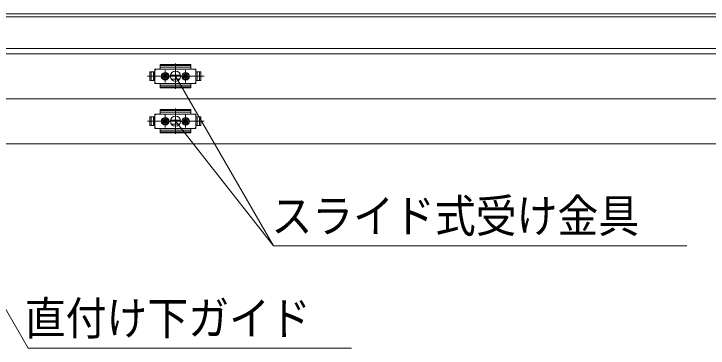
# Model space of a CAD drawing. Units: millimetres, scale not verified. Extents: x -6062 to 6062, y -3045 to 3045.
# Drawn here: x -2282 to -1603, y 1056 to 1383 of the extents above; entities that cross this region are included whole.
import ezdxf
from ezdxf.enums import TextEntityAlignment as Align

# ---------------------------------------------------------------- set-up
doc = ezdxf.new("R2010")
doc.units = ezdxf.units.MM
doc.header["$LTSCALE"] = 20
doc.layers.add('0-3_2寸法-3', color=7, linetype='Continuous', lineweight=9)
doc.layers.add('0-4_3一般', color=7, linetype='Continuous', lineweight=9)
doc.styles.add('ＭＳ ゴシック', font='')
doc.styles.get('ＭＳ ゴシック').set_extended_font_data('MS Gothic')

# ---------------------------------------------------------------- blocks, each defined once
blk = doc.blocks.new('グループ-2')
at = {"layer": '0-4_3一般'}
for p, q in [((11042, 27656.9), (-12322, 27656.9)), ((-12300, 27596.9), (11000, 27596.9)), ((-12322, 26976.9), (11042, 26976.9)), ((11000, 26976.9), (-12300, 26976.9)), ((11350, 26876.9), (-59990, 26876.9)), ((-7040, 26586.9), (-7040, 26636.1)), ((-7030, 26666.7), (-6450, 26666.7)), ((-7030, 26646.1), (-6450, 26646.1)), ((-6740, 26685.4), (-6740, 26189.2)), ((-6440, 26636.1), (-6440, 26656.7)), ((-6440, 26636.1), (-6440, 26586.9)), ((-7238, 26521.9), (-7238, 26351.9)), ((-7140, 26521.9), (-7238, 26521.9)), ((-7238, 26361.9), (-7238, 26511.9)), ((-7140, 26521.9), (-7228, 26521.9)), ((-7214, 26351.9), (-7214, 26521.9)), ((-7168, 26351.9), (-7168, 26521.9)), ((-7164, 26521.9), (-7164, 26351.9)), ((-7140, 26556.9), (-7120, 26576.9)), ((-7140, 26576.9), (-7050, 26576.9)), ((-7140, 26576.9), (-7140, 26296.9)), ((-7140, 26566.9), (-7140, 26521.9)), ((-7140, 26521.9), (-7140, 26351.9)), ((-6350, 26576.9), (-7130, 26576.9)), ((-7040, 26613.9), (-6440, 26613.9)), ((-6940, 26313.9), (-6940, 26558.3)), ((-6940, 26541.9), (-6940, 26331.9)), ((-6940, 26392.9), (-6940, 26480.9)), ((-6740, 26594.2), (-6740, 26273.1)), ((-6540, 26313.9), (-6540, 26558.3)), ((-6540, 26541.9), (-6540, 26331.9)), ((-6540, 26513.4), (-6540, 26361.5)), ((-6540, 26392.9), (-6540, 26480.9)), ((-6360, 26576.9), (-6340, 26556.9)), ((-6340, 26296.9), (-6340, 26576.9)), ((-6340, 26521.9), (-6340, 26566.9)), ((-6340, 26351.9), (-6340, 26521.9)), ((-6242, 26521.9), (-6340, 26521.9)), ((-6316, 26351.9), (-6316, 26521.9)), ((-6312, 26521.9), (-6312, 26351.9)), ((-6266, 26521.9), (-6266, 26351.9)), ((-6242, 26351.9), (-6242, 26521.9)), ((-6242, 26511.9), (-6242, 26361.9)), ((-6188.3, 26436.9), (-7286.3, 26436.9)), ((-7276.9, 26436.9), (-6178.9, 26436.9)), ((-7238, 26351.9), (-7140, 26351.9)), ((-7228, 26351.9), (-7140, 26351.9)), ((-7140, 26351.9), (-7140, 26306.9)), ((-6817, 26436.9), (-7065, 26436.9)), ((-6896, 26436.9), (-6984, 26436.9)), ((-6980.1, 26445.5), (-6960.5, 26446.6)), ((-6959.8, 26442.9), (-6980.1, 26445.5)), ((-6959.8, 26430.8), (-6980.1, 26428.3)), ((-6980.1, 26428.3), (-6960.5, 26427.2)), ((-6960.5, 26446.6), (-6953.2, 26450)), ((-6956.7, 26442.9), (-6960.5, 26446.6)), ((-6956.7, 26430.9), (-6960.5, 26427.2)), ((-6960.5, 26427.2), (-6953.2, 26423.7)), ((-6956.7, 26442.9), (-6959.8, 26442.9)), ((-6956.7, 26430.9), (-6959.8, 26430.8)), ((-6949.4, 26446.3), (-6956.7, 26442.9)), ((-6949.4, 26427.5), (-6956.7, 26430.9)), ((-6949.7, 26457.4), (-6953.2, 26450)), ((-6953.2, 26450), (-6949.4, 26446.3)), ((-6953.2, 26423.7), (-6949.4, 26427.5)), ((-6949.7, 26416.4), (-6953.2, 26423.7)), ((-6948.6, 26477.1), (-6949.7, 26457.4)), ((-6946, 26453.6), (-6949.7, 26457.4)), ((-6946, 26420.1), (-6949.7, 26416.4)), ((-6948.6, 26396.7), (-6949.7, 26416.4)), ((-6949.4, 26446.3), (-6946, 26453.6)), ((-6949.4, 26427.5), (-6946, 26420.1)), ((-6946.1, 26456.7), (-6948.6, 26477.1)), ((-6946.1, 26417.1), (-6948.6, 26396.7)), ((-6946, 26453.6), (-6946.1, 26456.7)), ((-6946, 26420.1), (-6946.1, 26417.1)), ((-6934, 26453.6), (-6930.3, 26457.4)), ((-6934, 26453.6), (-6933.9, 26456.7)), ((-6930.6, 26446.3), (-6934, 26453.6)), ((-6930.6, 26427.5), (-6934, 26420.1)), ((-6934, 26420.1), (-6933.9, 26417.1)), ((-6934, 26420.1), (-6930.3, 26416.4)), ((-6933.9, 26456.7), (-6931.4, 26477.1)), ((-6933.9, 26417.1), (-6931.4, 26396.7)), ((-6931.4, 26477.1), (-6930.3, 26457.4)), ((-6931.4, 26396.7), (-6930.3, 26416.4)), ((-6926.8, 26450), (-6930.6, 26446.3)), ((-6930.6, 26446.3), (-6923.3, 26442.9)), ((-6930.6, 26427.5), (-6923.3, 26430.9)), ((-6926.8, 26423.7), (-6930.6, 26427.5)), ((-6930.3, 26457.4), (-6926.8, 26450)), ((-6930.3, 26416.4), (-6926.8, 26423.7)), ((-6919.5, 26446.6), (-6926.8, 26450)), ((-6919.5, 26427.2), (-6926.8, 26423.7)), ((-6923.3, 26442.9), (-6919.5, 26446.6)), ((-6923.3, 26442.9), (-6920.2, 26442.9)), ((-6923.3, 26430.9), (-6920.2, 26430.8)), ((-6923.3, 26430.9), (-6919.5, 26427.2)), ((-6920.2, 26442.9), (-6899.9, 26445.5)), ((-6920.2, 26430.8), (-6899.9, 26428.3)), ((-6899.9, 26445.5), (-6919.5, 26446.6)), ((-6899.9, 26428.3), (-6919.5, 26427.2)), ((-6417, 26436.9), (-6665, 26436.9)), ((-6475, 26436.9), (-6645, 26436.9)), ((-6496, 26436.9), (-6584, 26436.9)), ((-6556.7, 26442.9), (-6559.8, 26442.9)), ((-6556.7, 26430.9), (-6559.8, 26430.8)), ((-6523.3, 26442.9), (-6520.2, 26442.9)), ((-6523.3, 26430.9), (-6520.2, 26430.8)), ((-6340, 26306.9), (-6340, 26351.9)), ((-6340, 26351.9), (-6242, 26351.9)), ((-7120, 26296.9), (-7140, 26316.9)), ((-7050, 26296.9), (-7140, 26296.9)), ((-7130, 26296.9), (-6350, 26296.9)), ((-7040, 26237.7), (-7040, 26286.9)), ((-6440, 26259.9), (-7040, 26259.9)), ((-7040, 26237.7), (-7040, 26227.7)), ((-7040, 26217.1), (-7040, 26227.7)), ((-6450, 26227.7), (-7030, 26227.7)), ((-6440, 26286.9), (-6440, 26237.7)), ((-6340, 26296.9), (-6430, 26296.9)), ((-6340, 26316.9), (-6360, 26296.9)), ((-6450, 26207.1), (-7030, 26207.1)), ((11350, 25996.9), (-59990, 25996.9)), ((-6740, 25805.4), (-6740, 25309.2)), ((-7140, 25696.9), (-7140, 25416.9)), ((-7140, 25696.9), (-7050, 25696.9)), ((-7140, 25676.9), (-7120, 25696.9)), ((-7140, 25686.9), (-7140, 25641.9)), ((-6350, 25696.9), (-7130, 25696.9)), ((-7040, 25766.1), (-7040, 25776.7)), ((-7040, 25756.1), (-7040, 25766.1)), ((-7040, 25706.9), (-7040, 25756.1)), ((-7040, 25733.9), (-6440, 25733.9)), ((-7030, 25786.7), (-6450, 25786.7)), ((-7030, 25766.1), (-6450, 25766.1)), ((-6940, 25433.9), (-6940, 25678.3)), ((-6740, 25714.2), (-6740, 25393.1)), ((-6540, 25433.9), (-6540, 25678.3)), ((-6440, 25756.1), (-6440, 25776.7)), ((-6440, 25756.1), (-6440, 25706.9)), ((-6430, 25696.9), (-6340, 25696.9)), ((-6360, 25696.9), (-6340, 25676.9)), ((-6340, 25696.9), (-6340, 25641.9)), ((-6340, 25416.9), (-6340, 25696.9)), ((-6340, 25641.9), (-6340, 25686.9)), ((-6188.3, 25556.9), (-7286.3, 25556.9)), ((-7276.9, 25556.9), (-6178.9, 25556.9)), ((-7140, 25641.9), (-7238, 25641.9)), ((-7238, 25641.9), (-7238, 25471.9)), ((-7238, 25481.9), (-7238, 25631.9)), ((-7140, 25641.9), (-7228, 25641.9)), ((-7214, 25471.9), (-7214, 25641.9)), ((-7168, 25471.9), (-7168, 25641.9)), ((-7164, 25641.9), (-7164, 25471.9)), ((-7140, 25641.9), (-7140, 25471.9)), ((-6817, 25556.9), (-7065, 25556.9)), ((-6875, 25556.9), (-7045, 25556.9)), ((-6896, 25556.9), (-6984, 25556.9)), ((-6956.7, 25562.9), (-6959.8, 25562.9)), ((-6956.7, 25550.9), (-6959.8, 25550.8)), ((-6940, 25661.9), (-6940, 25451.9)), ((-6940, 25512.9), (-6940, 25600.9)), ((-6923.3, 25562.9), (-6920.2, 25562.9)), ((-6923.3, 25550.9), (-6920.2, 25550.8)), ((-6855, 25556.9), (-6875, 25556.9)), ((-6835, 25556.9), (-6855, 25556.9)), ((-6417, 25556.9), (-6665, 25556.9)), ((-6475, 25556.9), (-6645, 25556.9)), ((-6496, 25556.9), (-6584, 25556.9)), ((-6580.1, 25565.5), (-6560.5, 25566.6)), ((-6559.8, 25562.9), (-6580.1, 25565.5)), ((-6559.8, 25550.8), (-6580.1, 25548.3)), ((-6580.1, 25548.3), (-6560.5, 25547.2)), ((-6560.5, 25566.6), (-6553.2, 25570)), ((-6556.7, 25562.9), (-6560.5, 25566.6)), ((-6556.7, 25550.9), (-6560.5, 25547.2)), ((-6560.5, 25547.2), (-6553.2, 25543.7)), ((-6556.7, 25562.9), (-6559.8, 25562.9)), ((-6556.7, 25550.9), (-6559.8, 25550.8)), ((-6549.4, 25566.3), (-6556.7, 25562.9)), ((-6549.4, 25547.5), (-6556.7, 25550.9)), ((-6549.7, 25577.4), (-6553.2, 25570)), ((-6553.2, 25570), (-6549.4, 25566.3)), ((-6553.2, 25543.7), (-6549.4, 25547.5)), ((-6549.7, 25536.4), (-6553.2, 25543.7)), ((-6548.6, 25597.1), (-6549.7, 25577.4)), ((-6546, 25573.6), (-6549.7, 25577.4)), ((-6546, 25540.1), (-6549.7, 25536.4)), ((-6548.6, 25516.7), (-6549.7, 25536.4)), ((-6549.4, 25566.3), (-6546, 25573.6)), ((-6549.4, 25547.5), (-6546, 25540.1)), ((-6546.1, 25576.7), (-6548.6, 25597.1)), ((-6546.1, 25537.1), (-6548.6, 25516.7)), ((-6546, 25573.6), (-6546.1, 25576.7)), ((-6546, 25540.1), (-6546.1, 25537.1)), ((-6540, 25661.9), (-6540, 25451.9)), ((-6540, 25633.4), (-6540, 25481.5)), ((-6540, 25512.9), (-6540, 25600.9)), ((-6534, 25573.6), (-6530.3, 25577.4)), ((-6534, 25573.6), (-6533.9, 25576.7)), ((-6530.6, 25566.3), (-6534, 25573.6)), ((-6530.6, 25547.5), (-6534, 25540.1)), ((-6534, 25540.1), (-6533.9, 25537.1)), ((-6534, 25540.1), (-6530.3, 25536.4)), ((-6533.9, 25576.7), (-6531.4, 25597.1)), ((-6533.9, 25537.1), (-6531.4, 25516.7)), ((-6531.4, 25597.1), (-6530.3, 25577.4)), ((-6531.4, 25516.7), (-6530.3, 25536.4)), ((-6526.8, 25570), (-6530.6, 25566.3)), ((-6530.6, 25566.3), (-6523.3, 25562.9)), ((-6530.6, 25547.5), (-6523.3, 25550.9)), ((-6526.8, 25543.7), (-6530.6, 25547.5)), ((-6530.3, 25577.4), (-6526.8, 25570)), ((-6530.3, 25536.4), (-6526.8, 25543.7)), ((-6519.5, 25566.6), (-6526.8, 25570)), ((-6519.5, 25547.2), (-6526.8, 25543.7)), ((-6523.3, 25562.9), (-6519.5, 25566.6)), ((-6523.3, 25562.9), (-6520.2, 25562.9)), ((-6523.3, 25550.9), (-6520.2, 25550.8)), ((-6523.3, 25550.9), (-6519.5, 25547.2)), ((-6520.2, 25562.9), (-6499.9, 25565.5)), ((-6520.2, 25550.8), (-6499.9, 25548.3)), ((-6499.9, 25565.5), (-6519.5, 25566.6)), ((-6499.9, 25548.3), (-6519.5, 25547.2)), ((-6455, 25556.9), (-6475, 25556.9)), ((-6435, 25556.9), (-6455, 25556.9)), ((-6242, 25641.9), (-6340, 25641.9)), ((-6340, 25471.9), (-6340, 25641.9)), ((-6340, 25641.9), (-6252, 25641.9)), ((-6316, 25471.9), (-6316, 25641.9)), ((-6312, 25641.9), (-6312, 25471.9)), ((-6266, 25641.9), (-6266, 25471.9)), ((-6242, 25471.9), (-6242, 25641.9)), ((-6242, 25631.9), (-6242, 25481.9)), ((-7238, 25471.9), (-7140, 25471.9)), ((-7228, 25471.9), (-7140, 25471.9)), ((-7140, 25471.9), (-7140, 25426.9)), ((-7120, 25416.9), (-7140, 25436.9)), ((-7050, 25416.9), (-7140, 25416.9)), ((-7130, 25416.9), (-6350, 25416.9)), ((-7040, 25357.7), (-7040, 25406.9)), ((-6440, 25406.9), (-6440, 25357.7)), ((-6340, 25416.9), (-6430, 25416.9)), ((-6340, 25436.9), (-6360, 25416.9)), ((-6340, 25471.9), (-6242, 25471.9)), ((-6340, 25426.9), (-6340, 25471.9)), ((-6340, 25471.9), (-6340, 25416.9)), ((-6252, 25471.9), (-6340, 25471.9)), ((-6440, 25379.9), (-7040, 25379.9)), ((-7040, 25357.7), (-7040, 25347.7)), ((-7040, 25337.1), (-7040, 25347.7)), ((-6450, 25347.7), (-7030, 25347.7)), ((-6450, 25327.1), (-7030, 25327.1)), ((-6440, 25357.7), (-6440, 25347.7)), ((-6440, 25347.7), (-6440, 25337.1)), ((11350, 25116.9), (-59990, 25116.9))]:
    blk.add_line(p, q, dxfattribs=at)
for points in [[(-7040, 26636.1), (-7040, 26646.1), (-7040, 26656.7)], [(-6430, 26576.9), (-6340, 26576.9), (-6340, 26521.9), (-6252, 26521.9)], [(-6835, 26436.9), (-6855, 26436.9), (-6875, 26436.9), (-7045, 26436.9)], [(-6559.8, 26442.9), (-6580.1, 26445.5), (-6560.5, 26446.6)], [(-6559.8, 26430.8), (-6580.1, 26428.3), (-6560.5, 26427.2)], [(-6549.4, 26427.5), (-6556.7, 26430.9), (-6560.5, 26427.2), (-6553.2, 26423.7)], [(-6549.4, 26446.3), (-6546, 26453.6), (-6549.7, 26457.4), (-6553.2, 26450)], [(-6546, 26453.6), (-6546.1, 26456.7), (-6548.6, 26477.1), (-6549.7, 26457.4)], [(-6546, 26420.1), (-6546.1, 26417.1), (-6548.6, 26396.7), (-6549.7, 26416.4)], [(-6534, 26453.6), (-6533.9, 26456.7), (-6531.4, 26477.1), (-6530.3, 26457.4)], [(-6530.6, 26427.5), (-6534, 26420.1), (-6530.3, 26416.4), (-6526.8, 26423.7)], [(-6534, 26420.1), (-6533.9, 26417.1), (-6531.4, 26396.7), (-6530.3, 26416.4)], [(-6530.6, 26446.3), (-6523.3, 26442.9), (-6519.5, 26446.6), (-6526.8, 26450)], [(-6520.2, 26442.9), (-6499.9, 26445.5), (-6519.5, 26446.6)], [(-6520.2, 26430.8), (-6499.9, 26428.3), (-6519.5, 26427.2)], [(-6435, 26436.9), (-6455, 26436.9), (-6475, 26436.9)], [(-6252, 26351.9), (-6340, 26351.9), (-6340, 26296.9)], [(-6440, 26237.7), (-6440, 26227.7), (-6440, 26217.1)], [(11350, 25116.9), (11350, 25996.9), (-59990, 25996.9), (-59990, 25116.9)], [(-6959.8, 25562.9), (-6980.1, 25565.5), (-6960.5, 25566.6)], [(-6959.8, 25550.8), (-6980.1, 25548.3), (-6960.5, 25547.2)], [(-6949.4, 25547.5), (-6956.7, 25550.9), (-6960.5, 25547.2), (-6953.2, 25543.7)], [(-6949.4, 25566.3), (-6946, 25573.6), (-6949.7, 25577.4), (-6953.2, 25570)], [(-6946, 25573.6), (-6946.1, 25576.7), (-6948.6, 25597.1), (-6949.7, 25577.4)], [(-6946, 25540.1), (-6946.1, 25537.1), (-6948.6, 25516.7), (-6949.7, 25536.4)], [(-6934, 25573.6), (-6933.9, 25576.7), (-6931.4, 25597.1), (-6930.3, 25577.4)], [(-6930.6, 25547.5), (-6934, 25540.1), (-6930.3, 25536.4), (-6926.8, 25543.7)], [(-6934, 25540.1), (-6933.9, 25537.1), (-6931.4, 25516.7), (-6930.3, 25536.4)], [(-6930.6, 25566.3), (-6923.3, 25562.9), (-6919.5, 25566.6), (-6926.8, 25570)], [(-6920.2, 25562.9), (-6899.9, 25565.5), (-6919.5, 25566.6)], [(-6920.2, 25550.8), (-6899.9, 25548.3), (-6919.5, 25547.2)]]:
    blk.add_lwpolyline(points, dxfattribs=at)
for points in [[(-6549.4, 26446.3), (-6556.7, 26442.9), (-6560.5, 26446.6), (-6553.2, 26450)], [(-6549.4, 26427.5), (-6546, 26420.1), (-6549.7, 26416.4), (-6553.2, 26423.7)], [(-6530.6, 26446.3), (-6534, 26453.6), (-6530.3, 26457.4), (-6526.8, 26450)], [(-6530.6, 26427.5), (-6523.3, 26430.9), (-6519.5, 26427.2), (-6526.8, 26423.7)], [(-6949.4, 25566.3), (-6956.7, 25562.9), (-6960.5, 25566.6), (-6953.2, 25570)], [(-6949.4, 25547.5), (-6946, 25540.1), (-6949.7, 25536.4), (-6953.2, 25543.7)], [(-6930.6, 25566.3), (-6934, 25573.6), (-6930.3, 25577.4), (-6926.8, 25570)], [(-6930.6, 25547.5), (-6923.3, 25550.9), (-6919.5, 25547.2), (-6926.8, 25543.7)]]:
    blk.add_lwpolyline(points, close=True, dxfattribs=at)
for centre, radius in [((-6940, 26436.9), 75), ((-6940, 26436.9), 65), ((-6540, 26436.9), 75), ((-6540, 26436.9), 65), ((-6940, 26436.9), 42), ((-6940, 26436.9), 40), ((-6940, 26436.9), 40), ((-6940, 26436.9), 32.4), ((-6940, 26436.9), 30), ((-6540, 26436.9), 42), ((-6540, 26436.9), 40), ((-6540, 26436.9), 40), ((-6540, 26436.9), 32.4), ((-6540, 26436.9), 30), ((-6940, 25556.9), 75), ((-6940, 25556.9), 65), ((-6940, 25556.9), 42), ((-6940, 25556.9), 40), ((-6940, 25556.9), 40), ((-6940, 25556.9), 32.4), ((-6940, 25556.9), 30), ((-6540, 25556.9), 75), ((-6540, 25556.9), 65), ((-6540, 25556.9), 42), ((-6540, 25556.9), 40), ((-6540, 25556.9), 40), ((-6540, 25556.9), 32.4), ((-6540, 25556.9), 30)]:
    blk.add_circle(centre, radius, dxfattribs=at)
for centre, radius, start, end in [((-7030, 26656.7), 10, 90, 180), ((-7030, 26636.1), 10, 90, 180), ((-6450, 26656.7), 10, 0, 90), ((-6450, 26636.1), 10, 0, 90), ((-7228, 26511.9), 10, 90, 180), ((-7130, 26566.9), 10, 90, 180), ((-7050, 26586.9), 10, 270, 0), ((-6430, 26586.9), 10, 180, 270), ((-6350, 26566.9), 10, 0, 90), ((-6252, 26511.9), 10, 0, 90), ((-7228, 26361.9), 10, 180, 270), ((-6935, 26436.9), 46, 169.19486, 180), ((-6935, 26436.9), 46, 180, 190.80514), ((-6940, 26436.9), 20.7, 162.98773, 197.01227), ((-6940, 26431.9), 46, 79.19486, 100.80514), ((-6940, 26441.8), 46, 259.19486, 280.80514), ((-6940, 26436.9), 20.7, 72.98773, 107.01227), ((-6940, 26436.9), 20.7, 252.98773, 287.01227), ((-6940, 26436.9), 20.7, 342.98773, 17.01227), ((-6945, 26436.9), 46, 0, 10.80514), ((-6945, 26436.9), 46, 349.19486, 0), ((-6535, 26436.9), 46, 169.19486, 180), ((-6535, 26436.9), 46, 180, 190.80514), ((-6540, 26436.9), 20.7, 162.98773, 197.01227), ((-6540, 26431.9), 46, 79.19486, 100.80514), ((-6540, 26441.8), 46, 259.19486, 280.80514), ((-6540, 26436.9), 20.7, 72.98773, 107.01227), ((-6540, 26436.9), 20.7, 252.98773, 287.01227), ((-6540, 26436.9), 20.7, 342.98773, 17.01227), ((-6545, 26436.9), 46, 0, 10.80514), ((-6545, 26436.9), 46, 349.19486, 0), ((-6252, 26361.9), 10, 270, 0), ((-7130, 26306.9), 10, 180, 270), ((-7050, 26286.9), 10, 0, 90), ((-7030, 26237.7), 10, 180, 270), ((-7030, 26217.1), 10, 180, 270), ((-6450, 26237.7), 10, 270, 0), ((-6450, 26217.1), 10, 270, 0), ((-6430, 26286.9), 10, 90, 180), ((-6350, 26306.9), 10, 270, 0), ((-7130, 25686.9), 10, 90, 180), ((-7050, 25706.9), 10, 270, 0), ((-7030, 25776.7), 10, 90, 180), ((-7030, 25756.1), 10, 90, 180), ((-6450, 25776.7), 10, 0, 90), ((-6450, 25756.1), 10, 0, 90), ((-6430, 25706.9), 10, 180, 270), ((-6350, 25686.9), 10, 0, 90), ((-7228, 25631.9), 10, 90, 180), ((-6935, 25556.9), 46, 169.19486, 180), ((-6935, 25556.9), 46, 180, 190.80514), ((-6940, 25556.9), 20.7, 162.98773, 197.01227), ((-6940, 25551.9), 46, 79.19486, 100.80514), ((-6940, 25556.9), 20.7, 72.98773, 107.01227), ((-6940, 25556.9), 20.7, 252.98773, 287.01227), ((-6940, 25556.9), 20.7, 342.98773, 17.01227), ((-6945, 25556.9), 46, 0, 10.80514), ((-6945, 25556.9), 46, 349.19486, 0), ((-6535, 25556.9), 46, 169.19486, 180), ((-6535, 25556.9), 46, 180, 190.80514), ((-6540, 25556.9), 20.7, 162.98773, 197.01227), ((-6540, 25551.9), 46, 79.19486, 100.80514), ((-6540, 25556.9), 20.7, 72.98773, 107.01227), ((-6540, 25556.9), 20.7, 252.98773, 287.01227), ((-6540, 25556.9), 20.7, 342.98773, 17.01227), ((-6545, 25556.9), 46, 0, 10.80514), ((-6545, 25556.9), 46, 349.19486, 0), ((-6252, 25631.9), 10, 0, 90), ((-7228, 25481.9), 10, 180, 270), ((-7130, 25426.9), 10, 180, 270), ((-7050, 25406.9), 10, 0, 90), ((-6940, 25561.8), 46, 259.19486, 280.80514), ((-6540, 25561.8), 46, 259.19486, 280.80514), ((-6430, 25406.9), 10, 90, 180), ((-6350, 25426.9), 10, 270, 0), ((-6252, 25481.9), 10, 270, 0), ((-7030, 25357.7), 10, 180, 270), ((-7030, 25337.1), 10, 180, 270), ((-6450, 25357.7), 10, 270, 0), ((-6450, 25337.1), 10, 270, 0)]:
    blk.add_arc(centre, radius, start, end, dxfattribs=at)
blk = doc.blocks.new('グループ-3')
at = {"layer": '0-4_3一般'}
blk.add_blockref('グループ-2', (0, 0), dxfattribs=at)

msp = doc.modelspace()

# ---------------------------------------------------------------- linework, layer by layer
at = {"layer": '0-3_2寸法-3'}
for p, q in [((-2124.33, 1326.84), (-2124.67, 1326.84)), ((-2124.33, 1326.84), (-2124.67, 1326.84)), ((-2119.61, 1322.84), (-2129.39, 1322.84)), ((-2120.5, 1318.84), (-2128.5, 1318.84)), ((-2119.47, 1278.84), (-2129.26, 1278.84)), ((-2124.18, 1282.84), (-2124.55, 1282.84)), ((-2124.18, 1282.84), (-2124.55, 1282.84)), ((-2124.36, 1277.84), (-2028.66, 1155.84)), ((-2120.37, 1274.84), (-2128.36, 1274.84))]:
    msp.add_line(p, q, dxfattribs=at)
for points in [[(-2124.5, 1321.84), (-2028.66, 1155.84), (-1624.29, 1155.84)], [(-2413.31, 1306.89), (-2268.37, 1055.84), (-1952.36, 1055.84)]]:
    msp.add_lwpolyline(points, dxfattribs=at)
for centre in [(-2124.5, 1321.84), (-2124.5, 1321.84), (-2124.36, 1277.84), (-2124.36, 1277.84)]:
    msp.add_circle(centre, 5.01, dxfattribs=at)

# ---------------------------------------------------------------- block references
at = {"layer": '0-4_3一般', "xscale": 0.05, "yscale": 0.05}
msp.add_blockref('グループ-3', (-1787.5, 0), dxfattribs=at)

# ---------------------------------------------------------------- texts
at = {"layer": '0-3_2寸法-3', "style": 'ＭＳ ゴシック', "width": 0.9}
for s, p in [('スライド式受け金具', (-2030.59, 1159.19)), ('直付け下ガイド', (-2271.82, 1059.02))]:
    msp.add_text(s, height=32.55, dxfattribs=at).set_placement(p, align=Align.BOTTOM_LEFT)

doc.saveas('drawing.dxf')
